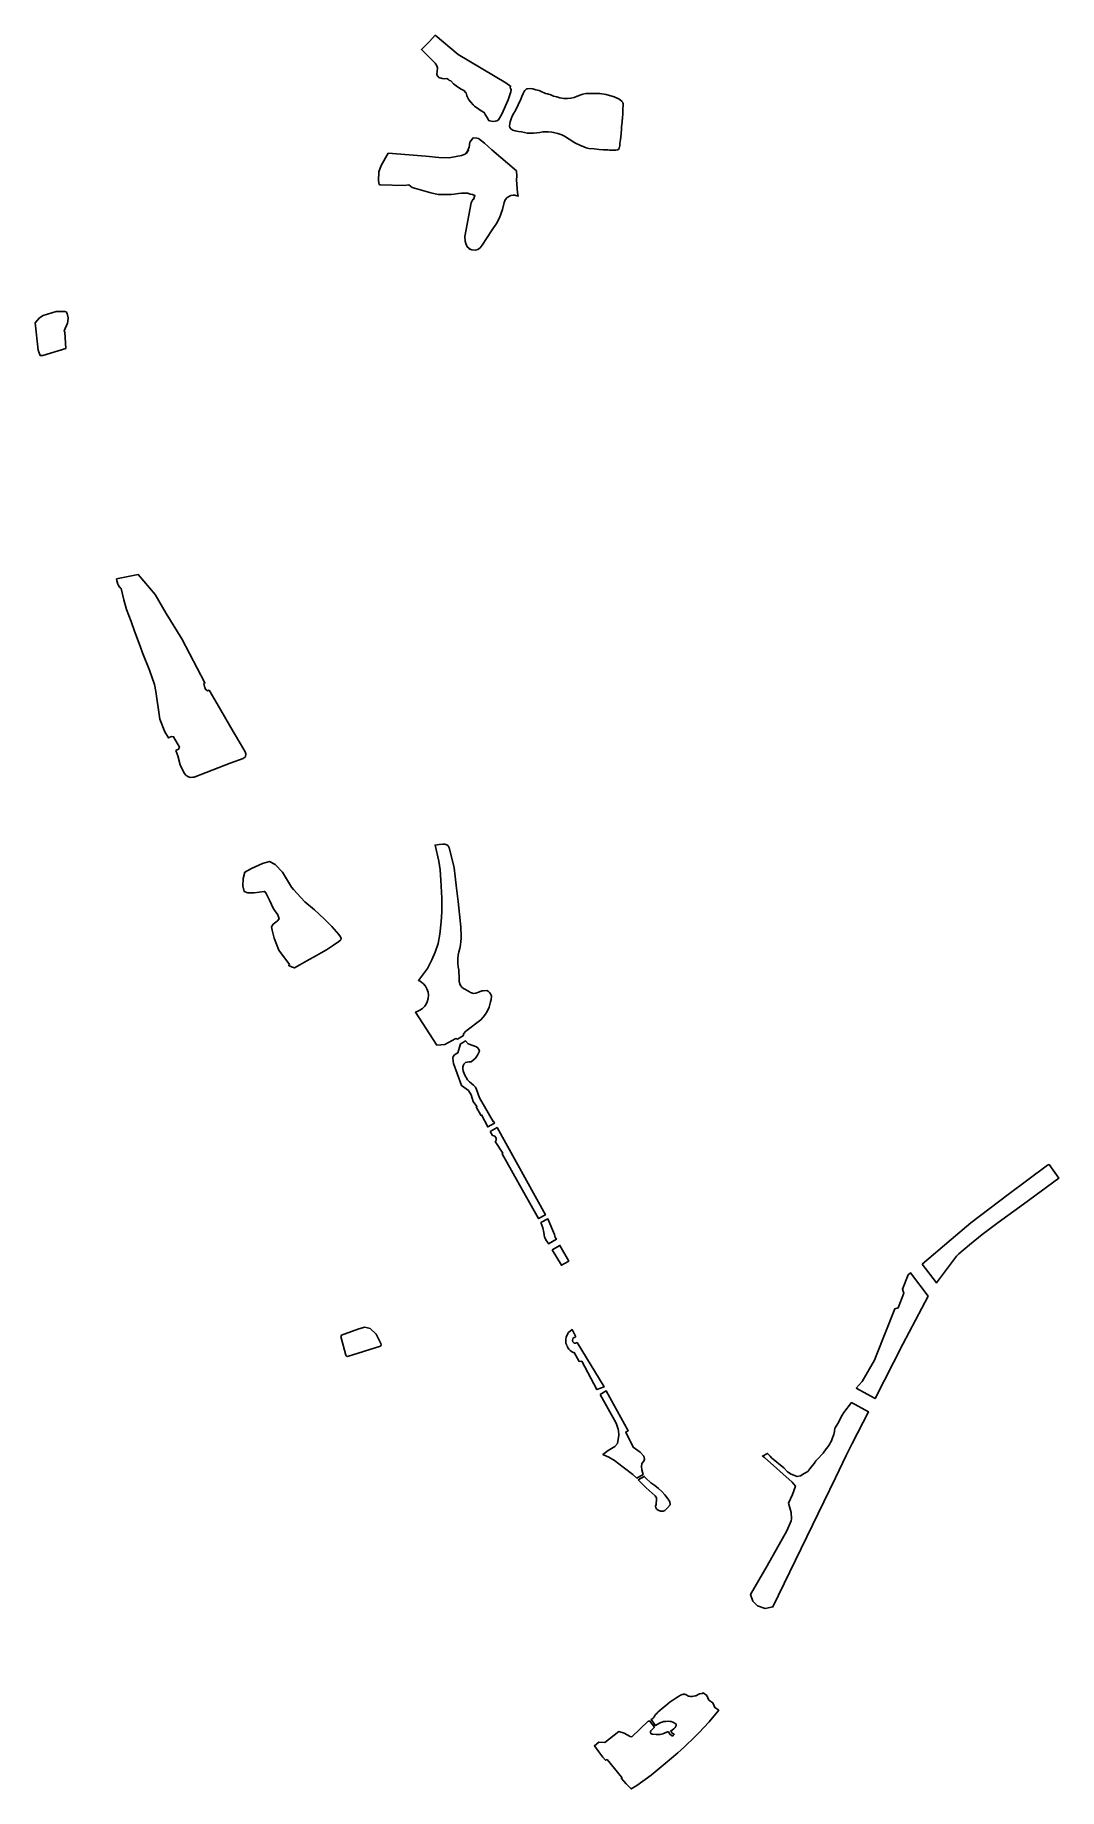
# Model space of a CAD drawing. Header units: inches. Extents: x 115494 to 116789, y 149982 to 152199.
import ezdxf

# ---------------------------------------------------------------- set-up
doc = ezdxf.new("R2010")
doc.units = ezdxf.units.IN
doc.header["$MEASUREMENT"] = 0
doc.layers.add('Water', color=7, linetype='Continuous')

msp = doc.modelspace()

# ---------------------------------------------------------------- linework, layer by layer
at = {"layer": 'Water'}
for points in [[(116000, 152199.418), (116029.1, 152174.754), (116089.386, 152139.143), (116095.656, 152134.601), (116095.053, 152133.512), (116095.162, 152131.993), (116096.157, 152130.632), (116095.787, 152127.77), (116092.294, 152117.565), (116084.577, 152099.358), (116080.32, 152092.198), (116078.198, 152090.958), (116076.084, 152090.435), (116073.173, 152090.3), (116069.175, 152090.853), (116067.792, 152091.459), (116066.268, 152094.554), (116062.789, 152099.865), (116062.177, 152101.559), (116061.256, 152102.117), (116056.939, 152104.318), (116055.104, 152105.942), (116049.879, 152109.713), (116048.169, 152111.335), (116045.171, 152114.49), (116042.466, 152117.472), (116039.956, 152122.687), (116039.113, 152126.323), (116037.824, 152127.813), (116037.203, 152128.748), (116032.093, 152131.632), (116026.489, 152135.408), (116023.357, 152137.932), (116019.818, 152141.725), (116018.222, 152142.207), (116017.554, 152142.763), (116015.002, 152144.437), (116011.627, 152144.224), (116008.973, 152144.381), (116004.945, 152145.988), (116002.282, 152148.97), (116002.082, 152149.857), (116002.839, 152153.348), (116003.063, 152158.067), (116002.376, 152160.604), (116000, 152163.9176), (115992.7652, 152171.2339), (115982.7652, 152181.2339), (115992.7652, 152191.2339)], [(116094.4539, 152087.7998), (116094.8434, 152089.8069), (116096.1281, 152093.5978), (116097.6387, 152097.0328), (116099.3855, 152100.6354), (116101.5544, 152104.0551), (116108.1997, 152118.3098), (116109.848, 152121.956), (116111.3353, 152125.7351), (116112.511, 152128.012), (116113.3542, 152129.2155), (116114.5491, 152130.4958), (116115.6689, 152131.3214), (116116.8643, 152131.6705), (116120.0178, 152131.7631), (116123.6702, 152131.2891), (116127.5618, 152130.3063), (116131.4231, 152129.2351), (116135.0941, 152127.6088), (116138.7544, 152126.0382), (116139.575, 152125.697), (116142.1845, 152125.0301), (116146.2288, 152123.6757), (116149.758, 152122.2853), (116153.9577, 152121.155), (116157.7545, 152120.1987), (116162.7348, 152119.3249), (116167.3637, 152119.1899), (116171.6044, 152119.5573), (116172.013, 152119.624), (116175.6815, 152120.4866), (116179.6468, 152122.0502), (116181.106, 152122.717), (116183.0005, 152123.5189), (116184.062, 152123.897), (116186.8037, 152124.5753), (116190.72, 152125.4994), (116194.7122, 152125.6875), (116199.0693, 152125.6166), (116208.395, 152125.591), (116216.15, 152124.491), (116226.408, 152121.19), (116231.011, 152119.425), (116232.304, 152118.686), (116234.932, 152116.805), (116235.515, 152116.266), (116236.205, 152115.495), (116236.793, 152114.738), (116237.142, 152114.21), (116237.407, 152113.663), (116237.626, 152112.947), (116237.813, 152112.18), (116237.846, 152110.806), (116237.183, 152105.791), (116237.268, 152101.684), (116236.79, 152093.219), (116236.61, 152092.326), (116236.448, 152089.403), (116236.119, 152086.443), (116235.804, 152083.601), (116235.574, 152080.023), (116234.655, 152070.423), (116234.188, 152067.627), (116233.786, 152064.9), (116233.602, 152062.162), (116233.401, 152059.423), (116233.153, 152057.941), (116232.889, 152057.112), (116232.591, 152056.266), (116231.835, 152054.973), (116230.73, 152054.224), (116228.626, 152053.904), (116225.878, 152053.836), (116220.442, 152054.02), (116218.409, 152054.221), (116212.971, 152054.472), (116207.345, 152054.886), (116201.21, 152055.539), (116194.494, 152055.943), (116190.799, 152056.908), (116187.872, 152058.01), (116182.95, 152060.437), (116177.392, 152062.849), (116175.469, 152063.975), (116169.693, 152067.757), (116163.56, 152071.714), (116160.318, 152073.311), (116155.146, 152074.994), (116149.731, 152076.386), (116147.543, 152076.718), (116142.8422, 152077.1206), (116140.4324, 152077.1607), (116136.4198, 152077.0214), (116132.3857, 152076.2629), (116128.5254, 152075.6788), (116124.5153, 152075.5035), (116120.716, 152075.4114), (116116.7142, 152075.4167), (116113.1594, 152076.0994), (116109.4375, 152077.003), (116105.3579, 152077.6299), (116101.4122, 152078.2882), (116098.106, 152079.1103), (116095.5924, 152080.7599), (116094.5848, 152082.6542), (116094.2676, 152084.2911)], [(115940.628, 152050.1825), (115988.2564, 152046.3129), (116004.8516, 152044.789), (116017.792, 152044.259), (116033.219, 152047.19), (116038.023, 152048.922), (116040.5312, 152051.7783), (116039.792, 152050.143), (116042.368, 152053.87), (116040.5312, 152051.7783), (116043.156, 152057.585), (116043.894, 152064.032), (116048.096, 152069.528), (116052.743, 152069.176), (116054.887, 152068.488), (116062.353, 152062.938), (116071.854, 152054.551), (116102.9536, 152027.7129), (116103.208, 152021.111), (116102.954, 152016.62), (116104.2905, 152000), (116105.008, 151995.744), (116100.95, 151997.167), (116098.803, 151997.212), (116095.798, 151996.491), (116091.278, 151994.044), (116088.78, 151991.276), (116087.414, 151987.576), (116085.193, 151978.765), (116081.31, 151968.469), (116077.664, 151961.339), (116072.108, 151953.033), (116064.85, 151942.187), (116059.489, 151933.708), (116056.921, 151930.659), (116054.202, 151928.572), (116050.803, 151927.484), (116046.548, 151927.833), (116044.3307, 151928.7762), (116040.433, 151931.954), (116038.9658, 151936.1325), (116038.0977, 151939.0113), (116037.6765, 151944.6344), (116045.676, 151987.161), (116047.526, 151991.704), (116048.471, 151991.403), (116050.443, 151996.457), (116047.17, 151997.834), (116044.3056, 151998.4891), (116041.26, 151999.646), (116037.701, 151999.549), (116036.4025, 151999.5443), (116035.2645, 151999.7179), (116033.5058, 151999.67), (116029.7172, 151999.1478), (116024.1984, 151998.3193), (116020.4014, 151998.0668), (116013.3543, 151997.9045), (116003.7394, 151998.0463), (115994.657, 152000), (115971.2546, 152006.8986), (115966.7755, 152009.9356), (115961.3366, 152009.1364), (115930.3986, 152009.9421), (115929.5015, 152010.4166), (115928.3308, 152015.2017), (115928.9844, 152026.3979), (115931.9054, 152034.5858)], [(116044.3307, 151928.7762), (116044.645, 151928.52), (116043.123, 151929.29)], [(115504.5033, 151844.9335), (115521.0466, 151849.8037), (115532.1298, 151850.0175), (115533.5287, 151849.4933), (115535.1181, 151847.3413), (115536.2904, 151842.1572), (115535.8787, 151837.4001), (115535.2205, 151835.2744), (115531.2023, 151825.3712), (115531.9328, 151823.7616), (115533.2005, 151803.3995), (115504.0122, 151794.2732), (115501.0375, 151794.2023), (115498.2299, 151801.0663), (115494.4019, 151835.6076), (115500, 151841.9755)], [(115597.1104, 151512.2813), (115624.883, 151517.3493), (115646.0466, 151492.2421), (115660.2888, 151468.3139), (115679.8661, 151436.3679), (115708.978, 151380.5173), (115707.841, 151379.619), (115708.804, 151374.446), (115710.2693, 151372.0607), (115712.341, 151370.518), (115714.3534, 151371.1901), (115724.5013, 151354.082), (115744.9405, 151319.0373), (115754.0212, 151303.3682), (115759.7583, 151293.3966), (115760.8452, 151290.6738), (115760.9804, 151290.1129), (115760.9847, 151289.5745), (115760.4888, 151288.0261), (115760.0983, 151287.1318), (115759.348, 151286.3445), (115758.3118, 151285.6176), (115757.2742, 151285.096), (115741.0312, 151278.9146), (115695.4264, 151261.5593), (115693.7927, 151261.2581), (115690.887, 151261.1007), (115688.1969, 151261.6905), (115685.2765, 151263.6486), (115682.8249, 151266.3924), (115677.8729, 151277.0289), (115674.8611, 151288.1475), (115672.3747, 151294.9017), (115675.755, 151296.739), (115676.85, 151299.138), (115669.553, 151312.521), (115666.856, 151312.928), (115663.1672, 151310.9947), (115658.3989, 151318.7902), (115652.1748, 151334.795), (115646.9454, 151369.6936), (115645.3307, 151378.3179), (115638.8927, 151396.7225), (115630.3733, 151418.4852), (115627.442, 151426.7768), (115620.2704, 151445.8753), (115615.7279, 151458.3212), (115610.0283, 151473.3708), (115606.5041, 151485.6846), (115603.1923, 151500), (115602.3439, 151500.6305), (115601.6513, 151501.1451), (115600.5318, 151502.5558), (115599.5115, 151504.4932), (115599.0716, 151505.3286), (115598.1087, 151508.2841), (115597.7087, 151509.512), (115597.1491, 151512.1024)], [(116002.099, 150922.715), (115975.161, 150964.128), (115977.2011, 150965.0202), (115980.9341, 150966.7335), (115984.2996, 150969.159), (115986.9862, 150972.0041), (115988.6724, 150974.5015), (115990.1179, 150977.5409), (115991.1949, 150981.4353), (115991.5113, 150985.7197), (115991.0753, 150989.4627), (115989.6946, 150993.7613), (115987.7227, 150997.2725), (115985.4737, 151000), (115983.3948, 151001.8695), (115981.0596, 151003.3657), (115979.022, 151004.539), (115990.2935, 151019.4536), (115996.048, 151030.363), (116000, 151040.2341), (116003.878, 151050.991), (116006.068, 151063.015), (116007.8446, 151078.6188), (116008.572, 151091.037), (116008.556, 151108.393), (116008.0241, 151115.9921), (116007.2693, 151131.2498), (116006.6445, 151144.1123), (116004.8701, 151155.2577), (116000.041, 151175.492), (116005.1237, 151176.1586), (116009.6719, 151176.6524), (116012.1725, 151176.6491), (116014.9752, 151175.7648), (116016.4731, 151174.5884), (116017.697, 151172.0098), (116021.7685, 151157.4334), (116023.9786, 151146.9082), (116025.2909, 151135.6707), (116027.1101, 151121.004), (116029.0131, 151104.1273), (116031.5775, 151080.0799), (116032, 151076.0432), (116032.4165, 151072.064), (116032.6806, 151068.1341), (116032.8961, 151064.3279), (116033.0988, 151060.7493), (116032.9672, 151057.2797), (116032.535, 151053.4669), (116032.009, 151049.3105), (116031.1085, 151044.9694), (116030.2092, 151040.6338), (116029.3962, 151036.3486), (116028.7335, 151032.1339), (116028.6884, 151030.0415), (116028.8506, 151025.6454), (116029.3903, 151021.6496), (116029.8304, 151017.7428), (116030.2427, 151014.0186), (116030.5316, 151010.313), (116030.501, 151002.892), (116031.827, 150998.996), (116032.417, 150997.46), (116033.661, 150996.007), (116036.111, 150994.208), (116042.205, 150990.739), (116044.856, 150989.365), (116048.515, 150988.095), (116051.706, 150988.135), (116056.0186, 150989.8755), (116059.156, 150991.15), (116060.8849, 150991.4565), (116065.307, 150991.548), (116067.179, 150990.975), (116068.981, 150989.263), (116070.153, 150987.665), (116071.073, 150985.913), (116071.297, 150984.503), (116070.85, 150980.364), (116070.213, 150977.423), (116068.277, 150970.724), (116066.21, 150966.015), (116063.759, 150961.652), (116060.934, 150958.074), (116057.664, 150954.648), (116038.8931, 150940.1094), (116035.8625, 150936.9254), (116035.8426, 150934.7884), (116028.4856, 150930.1764), (116026.195, 150931.008), (116012.205, 150923.3)], [(115816.1422, 151024.6388), (115802.5807, 151042.5878), (115796.4135, 151057.8024), (115793.9081, 151067.817), (115793.33, 151072.054), (115795.2572, 151075.5206), (115800.4607, 151079.3724), (115802.9661, 151082.2612), (115801.4243, 151087.4612), (115795.8354, 151094.9722), (115790.7855, 151105.691), (115786.3529, 151114.1649), (115784.6184, 151116.6686), (115783.8475, 151116.8612), (115771.5132, 151115.3204), (115763.3255, 151115.0963), (115758.7189, 151116.85), (115756.8663, 151124.1796), (115757.2517, 151133.4239), (115759.3717, 151141.1274), (115767.8515, 151145.7496), (115781.7275, 151152.2976), (115790.864, 151154.585), (115798.066, 151150.854), (115807.162, 151141.464), (115818.384, 151122.27), (115821.2357, 151119.3648), (115835.5597, 151103.927), (115847.446, 151093.7504), (115859.6549, 151082.132), (115869.6765, 151072.6951), (115878.1563, 151062.6805), (115880.5852, 151059.659), (115881.1772, 151057.6001), (115880.6906, 151055.9326), (115878.3963, 151053.8483), (115871.5828, 151049.1239), (115862.6836, 151043.2879), (115855.9397, 151039.3277), (115850.0667, 151036.1037), (115837.8188, 151029.2161), (115829.0587, 151024.2833), (115822.219, 151020.17), (115818.613, 151021.688), (115815.007, 151023.206)], [(116034.597, 150925.7605), (116038.3029, 150928.0837), (116041.686, 150924.178), (116052.33, 150920.437), (116054.3878, 150918.729), (116056.011, 150915.109), (116053.7708, 150910.1137), (116051.0822, 150906.2653), (116045.69, 150901.353), (116042.4907, 150901.4648), (116038.257, 150900.735), (116036.5149, 150898.5851), (116035.2224, 150895.3562), (116034.9862, 150893.0077), (116035.448, 150890.07), (116037.1736, 150885.4322), (116040.883, 150878.69), (116043.5543, 150876.4305), (116048.3704, 150872.0586), (116050.9624, 150869.3796), (116052.344, 150866.739), (116056.0778, 150856.1102), (116073.366, 150826.038), (116073.966, 150826.3802), (116075.233, 150824.025), (116066.5153, 150819.3556), (116058.611, 150834.568), (116057.7236, 150834.1069), (116052.0499, 150844.7503), (116052.907, 150845.234), (116048.258, 150851.597), (116045.4185, 150859.8331), (116042.2754, 150865.212), (116033.522, 150871.617), (116028.0475, 150886.6279), (116023.4067, 150899.3475), (116022.7903, 150902.6212), (116022.5254, 150906.169), (116022.78, 150908.211), (116024.7047, 150910.5893), (116028.779, 150913.044), (116032.197, 150924.256)], [(116069.566, 150813.66), (116078.2837, 150818.3294), (116139.578, 150708.163), (116130.775, 150703.338), (116110.4209, 150739.2958), (116084.661, 150785.293), (116085.529, 150785.933), (116076.037, 150800.777), (116076.6556, 150801.6438), (116077.0425, 150802.6011), (116077.2013, 150803.7332), (116077.0572, 150804.9068), (116076.4242, 150806.2966), (116075.3493, 150807.3984), (116074.0717, 150808.0367), (116072.744, 150808.239)], [(116615.884, 150645.833), (116652.4116, 150676.985), (116677.4141, 150698.2106), (116724.4711, 150733.656), (116774.2331, 150771.0128), (116776.186, 150771.559), (116788.5537, 150754.6688), (116743.6396, 150721.6408), (116711.8298, 150698.2493), (116691.6297, 150683.2995), (116675.319, 150670.333), (116661.915, 150658.702), (116659.282, 150656.093), (116633.6882, 150622.1119)], [(116133.837, 150698.3234), (116142.6232, 150703.0384), (116151.161, 150683.2068), (116151.842, 150679.6775), (116153.4826, 150677.2675), (116143.3553, 150671.5821), (116142.5645, 150673.2045), (116140.714, 150675.4271), (116138.3662, 150680.1071), (116137.3744, 150685.9224), (116136.2067, 150691.8106)], [(116147.8431, 150663.8941), (116157.8854, 150669.5595), (116168.9606, 150649.6206), (116159.6116, 150644.3884)], [(116532.266, 150488.87), (116539.9111, 150497.4819), (116555.321, 150524.519), (116557.472, 150529.712), (116580.984, 150589.356), (116585.199, 150590.49), (116592.531, 150609.006), (116590.838, 150614.278), (116597.987, 150632.505), (116601.06, 150634.752), (116623.2469, 150605.1915), (116591.1586, 150544.5523), (116556.1316, 150475.7835)], [(115889.2161, 150529.2479), (115888.2753, 150529.4258), (115887.2681, 150530.2675), (115887.0401, 150530.8807), (115880.912, 150554.5155), (115881.8218, 150556.1562), (115903.8392, 150564.152), (115911.0943, 150566.0512), (115917.9415, 150564.4984), (115925.6053, 150557.2113), (115931.6121, 150545.3769), (115931.744, 150543.7138), (115930.9386, 150542.2172)], [(116177.8702, 150553.9932), (116175.854, 150553.058), (116174.2946, 150551.6727), (116173.6842, 150549.1746), (116174.1668, 150547.6326), (116175.847, 150546.039), (116177.709, 150546.0669), (116179.5359, 150546.6695), (116213.641, 150490.571), (116204.546, 150487.263), (116185.385, 150523.145), (116182.286, 150522.88), (116175.994, 150533.951), (116174.9022, 150534.2414), (116173.8755, 150534.6199), (116171.8958, 150535.6846), (116170.8446, 150536.4721), (116169.7441, 150537.5217), (116168.9121, 150538.5289), (116168.1992, 150539.6141), (116167.5986, 150540.7928), (116167.264, 150541.636), (116166.6674, 150542.7117), (116165.9535, 150544.3873), (116165.4549, 150546.1242), (116165.1602, 150548.0451), (116165.1802, 150550.7962), (116165.701, 150553.461), (116166.4644, 150555.6044), (116168.7699, 150559.3712), (116173.2873, 150563.1853)], [(116208.696, 150481.183), (116216.395, 150485.568), (116244.256, 150435.293), (116241.09, 150433.44), (116250.279, 150414.354), (116259.2373, 150407.9641), (116263.7451, 150403.004), (116264.777, 150399.099), (116263.769, 150396.608), (116261.488, 150393.957), (116260.803, 150390.012), (116261.449, 150385.616), (116263.1373, 150380.1141), (116255.0776, 150375.4711), (116250.0858, 150380.0592), (116237.859, 150389.323), (116226.767, 150397.477), (116219.65, 150401.654), (116212.9132, 150404.6869), (116212.0982, 150405.2617), (116218.9268, 150410.4485), (116227.294, 150415.482), (116230.4522, 150419.0674), (116232.3654, 150429.509), (116231.7973, 150435.4664), (116231.6325, 150437.1947), (116229.003, 150444.699)], [(116446.8411, 150343.7545), (116451.8883, 150354.8147), (116455.3769, 150364.9619), (116451.543, 150370.315), (116416.522, 150401.601), (116413.773, 150403.1), (116420.2736, 150406.6212), (116423.5714, 150402.9155), (116425.188, 150401.099), (116440.658, 150388.224), (116445.4768, 150383.189), (116450.0135, 150380.1247), (116455.7149, 150378.0696), (116457.7102, 150377.5205), (116461.5749, 150378.1477), (116461.9608, 150378.2103), (116466.7082, 150381.0296), (116471.2075, 150383.9021), (116473.6933, 150387.0748), (116476.5327, 150390.6989), (116479.003, 150393.8518), (116481.4733, 150397.0047), (116483.3651, 150399.1973), (116490.3892, 150406.7799), (116494.4278, 150412.2077), (116496.7674, 150415.46), (116499.0234, 150418.7801), (116500, 150420.2464), (116500.9033, 150422.4045), (116502.5121, 150426.2483), (116503.8916, 150430.2776), (116504.7258, 150434.1525), (116504.8315, 150435.3769), (116505.3472, 150437.8979), (116505.7801, 150438.9907), (116508.9123, 150444.2791), (116514.634, 150454.7294), (116516.5196, 150458.4338), (116526.5579, 150470.8175), (116547.696, 150459.2266), (116527.348, 150419.2885), (116519.6684, 150404.0259), (116505.9728, 150375.7636), (116491.2252, 150345.303), (116427.0022, 150212.5707), (116417.0871, 150210.5587), (116407.495, 150213.7759), (116401.5572, 150219.9762), (116398.8505, 150228.1234), (116419.8817, 150264.3688), (116444.6517, 150308.6108), (116450.1921, 150321.2106), (116450.5826, 150324.0519), (116450.0919, 150331.9318)], [(116256.794, 150373.1213), (116264.4881, 150377.539), (116266.544, 150375.085), (116272.83, 150369.363), (116277.739, 150365.889), (116282.58, 150362.314), (116286.801, 150358.509), (116290.528, 150354.335), (116294.747, 150348.731), (116296.5809, 150345.195), (116296.965, 150341.627), (116293.881, 150337.653), (116290.456, 150334.465), (116288.177, 150333.71), (116285.101, 150333.631), (116281.869, 150334.681), (116280.32, 150335.988), (116279.121, 150337.581), (116278.5573, 150339.6771), (116279.5815, 150342.0888), (116279.642, 150343.574), (116279.977, 150347.465), (116279.801, 150350.439), (116278.264, 150352.904), (116266.701, 150362.896)], [(116207.1718, 150041.4152), (116214.6562, 150041.185), (116232.4366, 150054.9004), (116239.2267, 150052.7981), (116246.6632, 150048.6473), (116248.6356, 150048.4745), (116269.219, 150068.016), (116271.5234, 150068.2745), (116277.2874, 150060.6152), (116272.812, 150055.871), (116272.394, 150054.964), (116272.355, 150053.56), (116272.724, 150052.64), (116273.446, 150052.027), (116274.385, 150051.682), (116275.447, 150051.493), (116279.549, 150051.204), (116282.507, 150051.19), (116284.438, 150051.381), (116286.018, 150051.724), (116287.917, 150052.307), (116290.754, 150053.334), (116293.586, 150054.426), (116294.86, 150054.658), (116296.692, 150051.612), (116299.903, 150049.35), (116302.155, 150051.593), (116299.669, 150053.105), (116297.941, 150055.897), (116299.487, 150056.785), (116300.309, 150057.366), (116301.917, 150058.562), (116302.655, 150059.222), (116303.44, 150060.12), (116303.996, 150060.953), (116304.451, 150061.879), (116304.732, 150062.832), (116304.688, 150063.804), (116304.197, 150064.532), (116303.374, 150065.188), (116302.114, 150065.962), (116300.332, 150066.808), (116298.285, 150067.482), (116297.2859, 150067.6807), (116294.917, 150067.967), (116291.892, 150067.857), (116288.892, 150067.489), (116286.957, 150067.028), (116285.545, 150066.496), (116282.866, 150065.152), (116278.5025, 150062.6736), (116272.9417, 150070.1194), (116275.132, 150071.634), (116275.893, 150072.425), (116276.493, 150073.221), (116277.605, 150074.91), (116278.824, 150076.541), (116280.195, 150077.991), (116281.663, 150079.351), (116284.717, 150081.957), (116287.6674, 150084.493), (116291.087, 150087.528), (116294.118, 150090.132), (116297.3307, 150092.5711), (116300.462, 150094.748), (116305.468, 150098.066), (116307.735, 150099.492), (116310.35, 150100.948), (116312.221, 150101.71), (116313.078, 150101.947), (116314.094, 150102.124), (116315.102, 150102.159), (116316.07, 150102.006), (116316.875, 150101.685), (116319.499, 150100.178), (116320.388, 150099.861), (116321.368, 150099.648), (116322.765, 150099.498), (116324.782, 150099.483), (116326.784, 150099.666), (116328.739, 150100.069), (116329.59, 150100.339), (116334.11, 150102.5), (116337.4157, 150103.1783), (116338.7737, 150103.782), (116343.6411, 150100.4731), (116346.0041, 150094.6649), (116351.1454, 150091.1725), (116353.5353, 150085.3103), (116358.6336, 150081.9403), (116346.2496, 150067.4099), (116333.1968, 150053.3934), (116328.3904, 150048.4409), (116315.4002, 150035.6186), (116306.9159, 150028.0241), (116290.8095, 150014.4363), (116273.1014, 150000), (116255.2259, 149986.7368), (116247.6762, 149982.463), (116241.5826, 149989.083), (116235.489, 149995.703), (116235.932, 149996.3609), (116236.1295, 149997.0955), (116217.499, 150019.5641), (116215.6069, 150018.7886), (116211.8895, 150022.7563), (116207.0075, 150029.2724), (116201.4197, 150036.9838)]]:
    msp.add_lwpolyline(points, close=True, dxfattribs=at)

doc.saveas('drawing.dxf')
